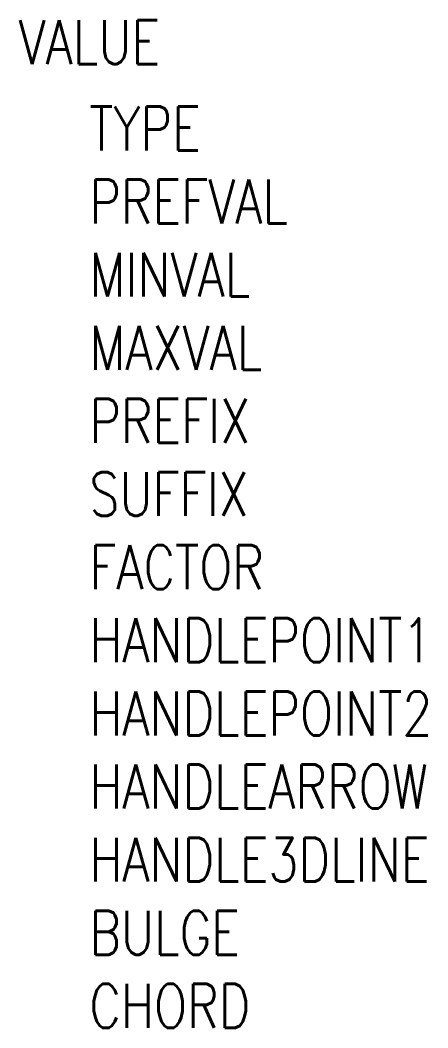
# Model space of a CAD drawing. Extents: x -1.6 to 7.7, y -21.7 to 1.3.
import ezdxf
from ezdxf.enums import TextEntityAlignment as Align

# ---------------------------------------------------------------- set-up
doc = ezdxf.new("R2010")
doc.units = 0
doc.header["$LTSCALE"] = 40
doc.header["$MEASUREMENT"] = 0
doc.styles.add('GDD-CONNECT', font='ROMANS.SHX', dxfattribs={"width": 0.8})

msp = doc.modelspace()

# ---------------------------------------------------------------- texts
at = {"style": 'GDD-CONNECT', "width": 0.8, "flags": 8}
msp.add_attdef('VALUE', text='0', height=1, dxfattribs=at).set_placement((0, 0), align=Align.BOTTOM_CENTER)
at = {"style": 'GDD-CONNECT', "width": 0.8, "flags": 9}
for tag, p, s in [('TYPE', (0, -1.667), 'SLOPE'), ('PREFVAL', (0, -3.333), '0'), ('MINVAL', (0, -5), '0'), ('MAXVAL', (0, -6.667), '0.5'), ('PREFIX', (0, -8.333), 'S='), ('SUFFIX', (0, -10), '%'), ('FACTOR', (0, -11.667), '0.01'), ('HANDLEPOINT1', (0, -13.333), ''), ('HANDLEPOINT2', (0, -15), ''), ('HANDLEARROW', (0, -16.667), ''), ('HANDLE3DLINE', (0, -18.333), ''), ('BULGE', (0, -20), '0'), ('CHORD', (0, -21.667), '0')]:
    msp.add_attdef(tag, p, s, height=1, dxfattribs=at)

doc.saveas('drawing.dxf')
